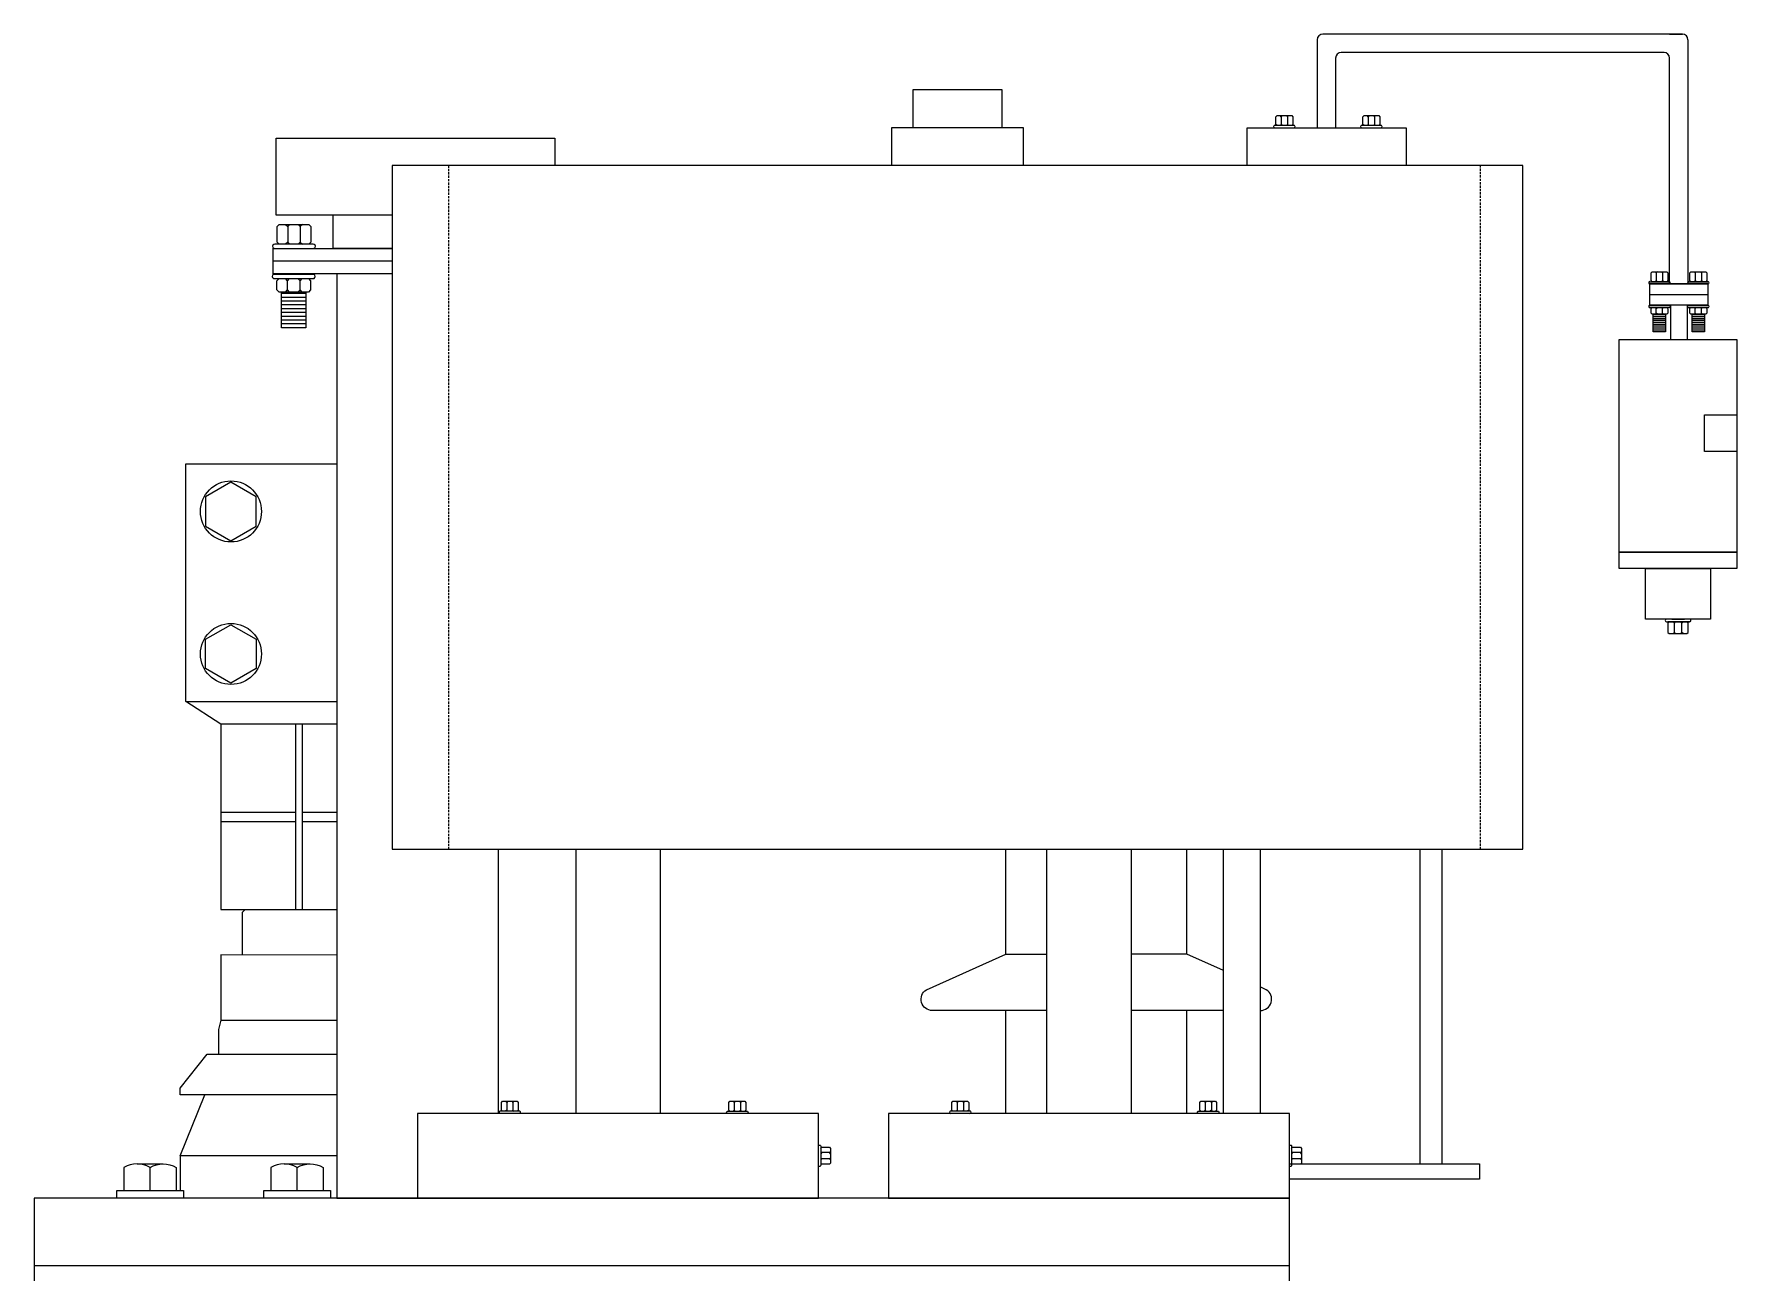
# Model space of a CAD drawing. Header units: millimetres. Extents: x 20927 to 53748, y 38421 to 54891.
# Drawn here: x 42905 to 43658, y 52906 to 53454 of the extents above; entities that cross this region are included whole.
import ezdxf

# ---------------------------------------------------------------- set-up
doc = ezdxf.new("R2010")
doc.units = ezdxf.units.MM
doc.linetypes.add('DASHEDX2', pattern=[1.5, 1, -0.5])
doc.layers.add('Btrans.', color=2, linetype='Continuous')
doc.layers.add('HIGHT', color=8, linetype='Continuous')

# ---------------------------------------------------------------- blocks, each defined once
blk = doc.blocks.new('A$C6F5A6055-flat-4')
at = {"layer": 'HIGHT'}
for p, q in [((161.45, 265.13), (2.5, 265.13)), ((155.84, 265.13), (161.45, 265.13)), ((0, 262.63), (0, 223.89)), ((153.34, 257.01), (10.62, 257.01)), ((163.95, 262.63), (163.95, 154.69)), ((8.12, 254.51), (8.12, 223.89)), ((155.84, 154.69), (155.84, 254.51)), ((147.6, 159.54), (148.07, 160.01)), ((147.6, 156.1), (147.6, 159.54)), ((148.07, 160.01), (149.94, 160.01)), ((149.48, 160.01), (149.94, 159.54)), ((149.94, 160.01), (152.71, 160.01)), ((150.41, 160.01), (149.94, 159.54)), ((149.94, 159.54), (149.94, 156.1)), ((152.24, 160.01), (152.71, 159.54)), ((152.71, 160.01), (154.59, 160.01)), ((153.18, 160.01), (152.71, 159.54)), ((152.71, 159.54), (152.71, 156.1)), ((154.59, 160.01), (155.05, 159.54)), ((155.05, 159.54), (155.05, 156.1)), ((164.8, 159.54), (165.27, 160.01)), ((164.8, 156.1), (164.8, 159.54)), ((165.27, 160.01), (167.14, 160.01)), ((166.67, 160.01), (167.14, 159.54)), ((167.61, 160.01), (167.14, 159.54)), ((167.14, 160.01), (169.91, 160.01)), ((167.14, 159.54), (167.14, 156.1)), ((169.44, 160.01), (169.91, 159.54)), ((170.38, 160.01), (169.91, 159.54)), ((169.91, 160.01), (171.78, 160.01)), ((169.91, 159.54), (169.91, 156.1)), ((171.78, 160.01), (172.25, 159.54)), ((172.25, 159.54), (172.25, 156.1)), ((147.11, 155.63), (155.55, 155.63)), ((155.55, 154.7), (147.11, 154.7)), ((155.49, 155.63), (147.52, 155.63)), ((148.07, 155.63), (147.6, 156.1)), ((148.07, 155.63), (154.59, 155.63)), ((148.98, 154.7), (153.67, 154.7)), ((149.94, 156.1), (149.48, 155.63)), ((149.94, 156.1), (150.41, 155.63)), ((152.71, 156.1), (152.24, 155.63)), ((152.71, 156.1), (153.18, 155.63)), ((155.05, 156.1), (154.59, 155.63)), ((163.95, 154.69), (155.84, 154.69)), ((164.31, 155.63), (172.74, 155.63)), ((172.74, 154.69), (164.31, 154.69)), ((172.69, 155.63), (164.72, 155.63)), ((165.27, 155.63), (164.8, 156.1)), ((165.27, 155.63), (171.78, 155.63)), ((166.18, 154.69), (170.87, 154.69)), ((167.14, 156.1), (166.67, 155.63)), ((167.14, 156.1), (167.61, 155.63)), ((169.91, 156.1), (169.44, 155.63)), ((169.91, 156.1), (170.38, 155.63)), ((172.25, 156.1), (171.78, 155.63)), ((147.05, 149.94), (172.74, 149.94)), ((147.11, 145.18), (155.55, 145.18)), ((155.55, 144.24), (147.11, 144.24)), ((147.16, 144.24), (155.13, 144.24)), ((147.6, 143.77), (148.07, 144.24)), ((147.6, 141.74), (147.6, 143.77)), ((154.59, 144.24), (148.07, 144.24)), ((153.67, 145.18), (148.98, 145.18)), ((149.94, 143.77), (149.48, 144.24)), ((149.94, 143.77), (150.41, 144.24)), ((149.94, 141.74), (149.94, 143.77)), ((152.71, 143.77), (152.24, 144.24)), ((152.71, 143.77), (153.18, 144.24)), ((152.71, 141.74), (152.71, 143.77)), ((154.59, 144.24), (155.05, 143.77)), ((155.05, 143.77), (155.05, 141.74)), ((156.26, 145.18), (156.26, 130.1)), ((163.51, 145.18), (163.51, 130.1)), ((164.31, 145.18), (172.74, 145.18)), ((172.74, 144.24), (164.31, 144.24)), ((164.36, 144.24), (172.33, 144.24)), ((164.8, 143.78), (165.27, 144.24)), ((164.8, 141.74), (164.8, 143.78)), ((171.78, 144.24), (165.27, 144.24)), ((170.87, 145.18), (166.18, 145.18)), ((167.14, 143.78), (166.67, 144.24)), ((167.14, 143.78), (167.61, 144.24)), ((167.14, 141.74), (167.14, 143.78)), ((169.91, 143.78), (169.44, 144.24)), ((169.91, 143.78), (170.38, 144.24)), ((169.91, 141.74), (169.91, 143.78)), ((171.78, 144.24), (172.25, 143.78)), ((172.25, 143.78), (172.25, 141.74)), ((148.07, 141.27), (147.6, 141.74)), ((149.94, 141.27), (148.07, 141.27)), ((148.62, 133.38), (148.62, 141.27)), ((154.02, 140.92), (148.62, 140.92)), ((154.02, 140.08), (148.62, 140.08)), ((154.02, 140.08), (148.62, 140.08)), ((154.02, 139.24), (148.62, 139.24)), ((154.02, 139.24), (148.62, 139.24)), ((154.02, 138.4), (148.62, 138.4)), ((154.02, 138.4), (148.62, 138.4)), ((154.02, 137.57), (148.62, 137.57)), ((154.02, 137.57), (148.62, 137.57)), ((154.02, 136.73), (148.62, 136.73)), ((154.02, 136.73), (148.62, 136.73)), ((154.02, 135.89), (148.62, 135.89)), ((154.02, 135.89), (148.62, 135.89)), ((149.48, 141.27), (149.94, 141.74)), ((150.41, 141.27), (149.94, 141.74)), ((152.71, 141.27), (149.94, 141.27)), ((152.24, 141.27), (152.71, 141.74)), ((153.18, 141.27), (152.71, 141.74)), ((154.59, 141.27), (152.71, 141.27)), ((154.02, 141.27), (154.02, 133.38)), ((155.05, 141.74), (154.59, 141.27)), ((165.27, 141.27), (164.8, 141.74)), ((167.14, 141.27), (165.27, 141.27)), ((165.82, 133.38), (165.82, 141.27)), ((171.22, 140.92), (165.82, 140.92)), ((171.22, 140.08), (165.82, 140.08)), ((171.22, 140.08), (165.82, 140.08)), ((171.22, 139.24), (165.82, 139.24)), ((171.22, 139.24), (165.82, 139.24)), ((171.22, 138.41), (165.82, 138.41)), ((171.22, 138.41), (165.82, 138.41)), ((171.22, 137.57), (165.82, 137.57)), ((171.22, 137.57), (165.82, 137.57)), ((171.22, 136.73), (165.82, 136.73)), ((171.22, 136.73), (165.82, 136.73)), ((171.22, 135.9), (165.82, 135.9)), ((171.22, 135.9), (165.82, 135.9)), ((166.67, 141.27), (167.14, 141.74)), ((167.61, 141.27), (167.14, 141.74)), ((169.91, 141.27), (167.14, 141.27)), ((169.44, 141.27), (169.91, 141.74)), ((170.38, 141.27), (169.91, 141.74)), ((171.78, 141.27), (169.91, 141.27)), ((171.22, 141.27), (171.22, 133.38)), ((172.25, 141.74), (171.78, 141.27)), ((154.02, 135.05), (148.62, 135.05)), ((154.02, 135.05), (148.62, 135.05)), ((154.02, 134.22), (148.62, 134.22)), ((154.02, 134.22), (148.62, 134.22)), ((154.02, 133.38), (148.62, 133.38)), ((171.22, 135.06), (165.82, 135.06)), ((171.22, 135.06), (165.82, 135.06)), ((171.22, 134.22), (165.82, 134.22)), ((171.22, 134.22), (165.82, 134.22)), ((171.22, 133.38), (165.82, 133.38)), ((164.64, 6.38), (154.51, 6.38)), ((154.51, 5.25), (164.64, 5.25)), ((164.57, 5.25), (155.01, 5.25)), ((155.67, 5.25), (155.1, 4.69)), ((155.1, 4.69), (155.1, 0.56)), ((155.1, 0.56), (155.67, 0)), ((155.67, 5.25), (163.48, 5.25)), ((156.76, 6.38), (162.39, 6.38)), ((157.92, 4.69), (157.35, 5.25)), ((157.35, 0), (157.92, 0.56)), ((157.92, 4.69), (158.48, 5.25)), ((157.92, 0.56), (157.92, 4.69)), ((158.48, 0), (157.92, 0.56)), ((161.23, 4.69), (160.67, 5.25)), ((160.67, 0), (161.23, 0.56)), ((161.23, 4.69), (161.8, 5.25)), ((161.23, 0.56), (161.23, 4.69)), ((161.8, 0), (161.23, 0.56)), ((164.05, 4.69), (163.48, 5.25)), ((163.48, 0), (164.05, 0.56)), ((164.05, 0.56), (164.05, 4.69)), ((155.67, 0), (157.92, 0)), ((157.92, 0), (161.23, 0)), ((161.23, 0), (163.48, 0))]:
    blk.add_line(p, q, dxfattribs=at)
for points in [[(147.05, 154.69), (172.74, 154.69), (172.74, 145.18), (147.05, 145.18)], [(133.56, 130.1), (185.59, 130.1), (185.59, 35.96), (133.56, 35.96)], [(133.56, 35.96), (185.59, 35.96), (185.59, 35.96), (133.56, 35.96)], [(133.56, 35.96), (185.59, 35.96), (185.59, 28.79), (133.56, 28.79)], [(145.22, 28.79), (173.93, 28.79), (173.93, 6.38), (145.22, 6.38)]]:
    blk.add_lwpolyline(points, close=True, dxfattribs=at)
blk.add_lwpolyline([(185.59, 80.51), (171.32, 80.51), (171.32, 96.68), (185.59, 96.68)], dxfattribs=at)
for centre, radius, start, end in [((2.5, 262.63), 2.5, 90, 180), ((161.45, 262.63), 2.5, 0, 90), ((10.62, 254.51), 2.5, 90, 180), ((153.34, 254.51), 2.5, 0, 90), ((147.05, 155.17), 0.473, 82.73479, 277.26521), ((155.61, 155.17), 0.473, 262.73479, 97.26521), ((164.25, 155.16), 0.473, 82.73479, 277.26521), ((172.8, 155.16), 0.473, 262.73479, 97.26521), ((147.05, 144.71), 0.473, 82.73479, 277.26521), ((155.61, 144.71), 0.473, 262.73479, 97.26521), ((164.25, 144.71), 0.473, 82.73479, 277.26521), ((172.8, 144.71), 0.473, 262.73479, 97.26521), ((154.44, 5.82), 0.567, 82.73479, 277.26521), ((164.71, 5.82), 0.567, 262.73479, 97.26521)]:
    blk.add_arc(centre, radius, start, end, dxfattribs=at)

msp = doc.modelspace()

# ---------------------------------------------------------------- linework, layer by layer
at = {"layer": 'Btrans.'}
for p, q in [((42905.36, 52939.19), (42905.36, 51537.53)), ((43460.46, 52939.19), (42905.46, 52939.19)), ((43460.36, 52939.19), (43460.36, 51537.53)), ((43460.36, 52909.19), (42905.36, 52909.19))]:
    msp.add_line(p, q, dxfattribs=at)
at = {"layer": 'HIGHT'}
for p, q in [((43456.85, 53417.39), (43456.85, 53413.95)), ((43459.62, 53417.39), (43459.62, 53413.95)), ((43495.31, 53417.39), (43495.31, 53413.95)), ((43498.08, 53417.39), (43498.08, 53413.95)), ((43018.48, 53369.78), (43017.55, 53368.85)), ((43024.02, 53369.78), (43023.08, 53368.85)), ((43017.55, 53361.96), (43018.48, 53361.03)), ((43023.08, 53361.96), (43024.02, 53361.03)), ((43017.43, 53344.88), (43018.37, 53345.82)), ((43018.37, 53339.87), (43017.43, 53340.81)), ((43022.97, 53344.88), (43023.9, 53345.82)), ((43023.9, 53339.87), (43022.97, 53340.81)), ((43025.59, 53339.17), (43014.78, 53339.17)), ((43025.59, 53337.49), (43014.78, 53337.49)), ((43025.59, 53335.82), (43014.78, 53335.82)), ((43025.59, 53334.14), (43014.78, 53334.14)), ((43025.59, 53332.47), (43014.78, 53332.47)), ((43025.59, 53330.79), (43014.78, 53330.79)), ((43025.59, 53329.12), (43014.78, 53329.12)), ((43025.59, 53327.44), (43014.78, 53327.44)), ((43025.59, 53325.77), (43014.78, 53325.77)), ((43020.92, 53148.84), (43020.92, 53066.84)), ((43023.92, 53148.84), (43023.92, 53066.84)), ((42987.92, 53109.91), (43020.92, 53109.91)), ((43023.92, 53109.91), (43039.31, 53109.91)), ((42987.92, 53105.78), (43020.92, 53105.78)), ((43023.92, 53105.78), (43039.31, 53105.78)), ((43335.09, 53047.14), (43353.06, 53047.14)), ((43415.09, 53047.14), (43390.56, 53047.14)), ((43335.09, 52976.69), (43335.09, 53022.14)), ((43431.37, 53022.14), (43390.56, 53022.14)), ((43415.09, 52976.69), (43415.09, 53022.14)), ((42969.92, 52957.84), (42980.92, 52984.84)), ((43113.89, 52982.01), (43114.35, 52981.54)), ((43117.59, 52982.01), (43117.12, 52981.54)), ((43215.42, 52982.01), (43214.95, 52981.54)), ((43218.19, 52982.01), (43217.72, 52981.54)), ((43313.06, 52982.01), (43313.53, 52981.54)), ((43316.76, 52982.01), (43316.29, 52981.54)), ((43422.69, 52982.01), (43423.16, 52981.54)), ((43426.4, 52982.01), (43425.93, 52981.54)), ((43114.35, 52978.1), (43113.89, 52977.63)), ((43117.12, 52978.1), (43117.59, 52977.63)), ((43214.95, 52978.1), (43215.42, 52977.63)), ((43217.72, 52978.1), (43218.19, 52977.63)), ((43313.53, 52978.1), (43313.06, 52977.63)), ((43316.29, 52978.1), (43316.76, 52977.63)), ((43423.16, 52978.1), (43422.69, 52977.63)), ((43425.93, 52978.1), (43426.4, 52977.63)), ((43253.66, 52959.32), (43253.19, 52959.79)), ((43253.66, 52956.56), (43253.19, 52956.09)), ((43257.56, 52959.79), (43257.1, 52959.32)), ((43257.56, 52956.09), (43257.1, 52956.56)), ((43461.87, 52959.32), (43461.4, 52959.79)), ((43461.87, 52956.56), (43461.4, 52956.09)), ((43465.77, 52959.79), (43465.31, 52959.32)), ((43465.77, 52956.09), (43465.31, 52956.56)), ((42950.9, 52954.32), (42962.44, 52954.32)), ((43015.9, 52954.32), (43027.44, 52954.32))]:
    msp.add_line(p, q, dxfattribs=at)
at = {"layer": 'HIGHT', "linetype": 'DASHEDX2'}
for p, q in [((43088.69, 53395.83), (43088.69, 53093.49)), ((43544.94, 53093.49), (43544.94, 53395.83))]:
    msp.add_line(p, q, dxfattribs=at)
at = {"layer": 'HIGHT'}
for points in [[(43333.45, 53412.55), (43333.45, 53429.27), (43293.93, 53429.27), (43293.93, 53412.55)], [(43454.98, 53413.48), (43454.51, 53413.95), (43454.51, 53417.39), (43454.98, 53417.86), (43461.49, 53417.86), (43461.96, 53417.39), (43461.96, 53413.95), (43461.49, 53413.48)], [(43457.32, 53417.86), (43456.85, 53417.39), (43456.38, 53417.86)], [(43459.15, 53417.86), (43459.62, 53417.39), (43460.09, 53417.86)], [(43493.44, 53413.48), (43492.97, 53413.95), (43492.97, 53417.39), (43493.44, 53417.86), (43499.95, 53417.86), (43500.42, 53417.39), (43500.42, 53413.95), (43499.95, 53413.48)], [(43495.78, 53417.86), (43495.31, 53417.39), (43494.84, 53417.86)], [(43497.61, 53417.86), (43498.08, 53417.39), (43498.55, 53417.86)], [(43342.82, 53395.83), (43342.82, 53412.55), (43284.56, 53412.55), (43284.56, 53395.83)], [(43441.75, 53395.83), (43441.75, 53412.55), (43512.02, 53412.55), (43512.02, 53395.83)], [(43457.32, 53413.48), (43456.85, 53413.95), (43456.38, 53413.48)], [(43460.09, 53413.48), (43459.62, 53413.95), (43459.15, 53413.48)], [(43495.78, 53413.48), (43495.31, 53413.95), (43494.84, 53413.48)], [(43498.55, 53413.48), (43498.08, 53413.95), (43497.61, 53413.48)], [(43063.69, 53373.79), (43012.45, 53373.79), (43012.45, 53407.84), (43135.57, 53407.84), (43135.57, 53395.83)], [(43063.69, 53359.09), (43037.62, 53359.09), (43037.62, 53373.79)], [(43013.8, 53361.03), (43012.86, 53361.96), (43012.86, 53368.85), (43013.8, 53369.78), (43026.83, 53369.78), (43027.77, 53368.85), (43027.77, 53361.96), (43026.83, 53361.03)], [(43016.61, 53369.78), (43017.55, 53368.85), (43017.55, 53361.96), (43016.61, 53361.03)], [(43022.14, 53369.78), (43023.08, 53368.85), (43023.08, 53361.96), (43022.14, 53361.03)], [(43063.69, 53347.87), (43011.09, 53347.87), (43011.09, 53359.15), (43063.69, 53359.15)], [(43063.69, 53353.51), (43011.09, 53353.51)], [(43026.72, 53345.82), (43027.65, 53344.88), (43027.65, 53340.81), (43026.72, 53339.87), (43013.68, 53339.87), (43012.75, 53340.81), (43012.75, 53344.88), (43013.68, 53345.82)], [(43016.5, 53339.87), (43017.43, 53340.81), (43017.43, 53344.88), (43016.5, 53345.82)], [(43022.03, 53339.87), (43022.97, 53340.81), (43022.97, 53344.88), (43022.03, 53345.82)], [(43039.31, 53347.87), (43039.31, 52939.19), (43252.25, 52939.19), (43252.25, 52976.69), (43074.96, 52976.69), (43074.96, 52939.19)], [(43025.59, 53339.87), (43025.59, 53324.09), (43014.78, 53324.09), (43014.78, 53339.87)], [(42972.42, 53158.84), (42972.42, 53263.84), (43039.31, 53263.84)], [(42987.92, 53148.84), (42972.42, 53158.84), (43039.31, 53158.84)], [(43039.31, 53148.84), (42987.92, 53148.84), (42987.92, 53066.84), (43039.31, 53066.84)], [(43110.6, 53093.49), (43110.6, 52976.69)], [(43144.85, 53093.49), (43144.85, 52976.69)], [(43182.35, 52976.69), (43182.35, 53093.49)], [(43353.06, 53093.49), (43353.06, 52976.69)], [(43390.56, 52976.69), (43390.56, 53093.49)], [(43431.37, 53039.84), (43415.09, 53047.14), (43415.09, 53093.49)], [(43431.37, 52976.69), (43431.37, 53093.49)], [(43447.54, 53093.49), (43447.54, 52976.69)], [(43518.26, 52954.42), (43518.26, 53093.49)], [(43527.78, 53093.49), (43527.78, 52954.42)], [(42998.72, 53066.85), (42997.42, 53065.55), (42997.42, 53046.84)], [(43039.31, 53046.69), (42987.92, 53046.84), (42987.92, 53017.84), (43039.31, 53017.84)], [(42987.92, 53017.84), (42986.92, 53013.84), (42986.92, 53002.84)], [(43039.31, 52984.84), (42969.92, 52984.84), (42969.92, 52987.84), (42981.92, 53002.84), (43039.31, 53002.84)], [(43112.48, 52977.63), (43112.01, 52978.1), (43112.01, 52981.54), (43112.48, 52982.01), (43119, 52982.01), (43119.46, 52981.54), (43119.46, 52978.1), (43119, 52977.63)], [(43114.82, 52982.01), (43114.35, 52981.54), (43114.35, 52978.1), (43114.82, 52977.63)], [(43116.65, 52982.01), (43117.12, 52981.54), (43117.12, 52978.1), (43116.65, 52977.63)], [(43213.08, 52977.63), (43212.61, 52978.1), (43212.61, 52981.54), (43213.08, 52982.01), (43219.59, 52982.01), (43220.06, 52981.54), (43220.06, 52978.1), (43219.59, 52977.63)], [(43214.48, 52982.01), (43214.95, 52981.54), (43214.95, 52978.1), (43214.48, 52977.63)], [(43217.25, 52982.01), (43217.72, 52981.54), (43217.72, 52978.1), (43217.25, 52977.63)], [(43311.65, 52977.63), (43311.18, 52978.1), (43311.18, 52981.54), (43311.65, 52982.01), (43318.17, 52982.01), (43318.64, 52981.54), (43318.64, 52978.1), (43318.17, 52977.63)], [(43314, 52982.01), (43313.53, 52981.54), (43313.53, 52978.1), (43314, 52977.63)], [(43315.83, 52982.01), (43316.29, 52981.54), (43316.29, 52978.1), (43315.83, 52977.63)], [(43421.29, 52977.63), (43420.82, 52978.1), (43420.82, 52981.54), (43421.29, 52982.01), (43427.8, 52982.01), (43428.27, 52981.54), (43428.27, 52978.1), (43427.8, 52977.63)], [(43423.63, 52982.01), (43423.16, 52981.54), (43423.16, 52978.1), (43423.63, 52977.63)], [(43425.46, 52982.01), (43425.93, 52981.54), (43425.93, 52978.1), (43425.46, 52977.63)], [(43039.31, 52957.84), (42969.92, 52957.84), (42969.92, 52942.55)], [(43253.19, 52961.2), (43253.66, 52961.67), (43257.1, 52961.67), (43257.56, 52961.2), (43257.56, 52954.68), (43257.1, 52954.21), (43253.66, 52954.21), (43253.19, 52954.68)], [(43257.56, 52958.86), (43257.1, 52959.32), (43253.66, 52959.32), (43253.19, 52958.86)], [(43257.56, 52957.03), (43257.1, 52956.56), (43253.66, 52956.56), (43253.19, 52957.03)], [(43461.4, 52961.2), (43461.87, 52961.67), (43465.31, 52961.67), (43465.77, 52961.2), (43465.77, 52954.68), (43465.31, 52954.21), (43461.87, 52954.21), (43461.4, 52954.68)], [(43465.77, 52958.86), (43465.31, 52959.32), (43461.87, 52959.32), (43461.4, 52958.86)], [(43465.77, 52957.03), (43465.31, 52956.56), (43461.87, 52956.56), (43461.4, 52957.03)], [(43460.46, 52954.42), (43544.51, 52954.42), (43544.51, 52947.62), (43460.46, 52947.62)], [(42941.96, 52939.19), (42941.96, 52942.55), (42971.37, 52942.55), (42971.37, 52939.19)], [(43006.96, 52939.19), (43006.96, 52942.55), (43036.37, 52942.55), (43036.37, 52939.19)]]:
    msp.add_lwpolyline(points, dxfattribs=at)
for points in [[(43462.45, 53412.55, 1.135579), (43462.45, 53413.48), (43454.01, 53413.48, 1.135579), (43454.01, 53412.55)], [(43500.91, 53412.55, 1.135579), (43500.91, 53413.48), (43492.48, 53413.48, 1.135579), (43492.48, 53412.55)], [(43028.75, 53359.15, 1.135579), (43028.75, 53361.03), (43011.87, 53361.03, 1.135579), (43011.87, 53359.15)], [(43353.06, 53022.14), (43302.59, 53022.14, -0.753517), (43299.94, 53031.38), (43335.09, 53047.14), (43335.09, 53093.49)], [(43447.54, 53022.14), (43447.59, 53022.14, 0.753517), (43450.24, 53031.38), (43447.54, 53032.59)], [(43119.96, 52976.69, 1.135579), (43119.96, 52977.63), (43111.52, 52977.63, 1.135579), (43111.52, 52976.69)], [(43212.11, 52976.69, -1.135579), (43212.11, 52977.63), (43220.55, 52977.63, -1.135579), (43220.55, 52976.69)], [(43319.13, 52976.69, 1.135579), (43319.13, 52977.63), (43310.69, 52977.63, 1.135579), (43310.69, 52976.69)], [(43420.33, 52976.69, -1.135579), (43420.33, 52977.63), (43428.76, 52977.63, -1.135579), (43428.76, 52976.69)], [(43252.25, 52962.16, -1.135579), (43253.19, 52962.16), (43253.19, 52953.72, -1.135579), (43252.25, 52953.72)], [(43460.46, 52962.16, -1.135579), (43461.4, 52962.16), (43461.4, 52953.72, -1.135579), (43460.46, 52953.72)], [(42956.67, 52942.55), (42956.67, 52952.74, 0.27283), (42945.12, 52952.74), (42945.12, 52942.55)], [(42956.67, 52952.74, -0.27283), (42968.22, 52952.74), (42968.22, 52942.55)], [(43021.67, 52952.74, 0.27283), (43010.12, 52952.74), (43010.12, 52942.55)], [(43021.67, 52942.55), (43021.67, 52952.74, -0.27283), (43033.22, 52952.74), (43033.22, 52942.55)]]:
    msp.add_lwpolyline(points, format="xyb", dxfattribs=at)
for points in [[(43563.69, 53395.83), (43063.69, 53395.83), (43063.69, 53093.49), (43563.69, 53093.49)], [(43003.62, 53249.31), (42992.42, 53255.78), (42981.22, 53249.31), (42981.22, 53236.38), (42992.42, 53229.91), (43003.62, 53236.38)], [(43003.62, 53173.38), (42992.42, 53166.91), (42981.22, 53173.38), (42981.22, 53186.31), (42992.42, 53192.78), (43003.62, 53186.31)], [(43460.46, 52939.19), (43460.46, 52976.69), (43283.17, 52976.69), (43283.17, 52939.19)]]:
    msp.add_lwpolyline(points, close=True, dxfattribs=at)
msp.add_lwpolyline([(43028.64, 53345.82, 1.135579), (43028.64, 53347.69), (43011.76, 53347.69, 1.135579), (43011.76, 53345.82)], format="xyb", close=True, dxfattribs=at)
for centre in [(42992.42, 53242.84), (42992.42, 53179.84)]:
    msp.add_circle(centre, 13.5, dxfattribs=at)

# ---------------------------------------------------------------- block references
msp.add_blockref('A$C6F5A6055-flat-4', (43472.74, 53188.82))

doc.saveas('drawing.dxf')
